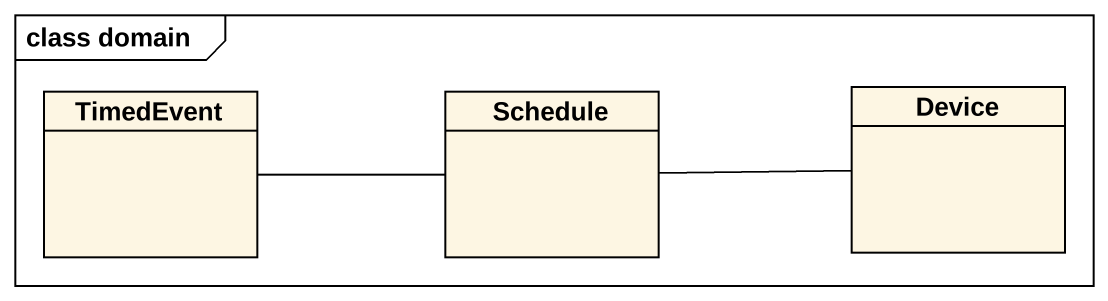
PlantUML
@startuml
mainframe class domain
hide circle
hide empty members
class TimedEvent
class Schedule
class Device
TimedEvent -right- Schedule
Device -left- Schedule
@enduml
